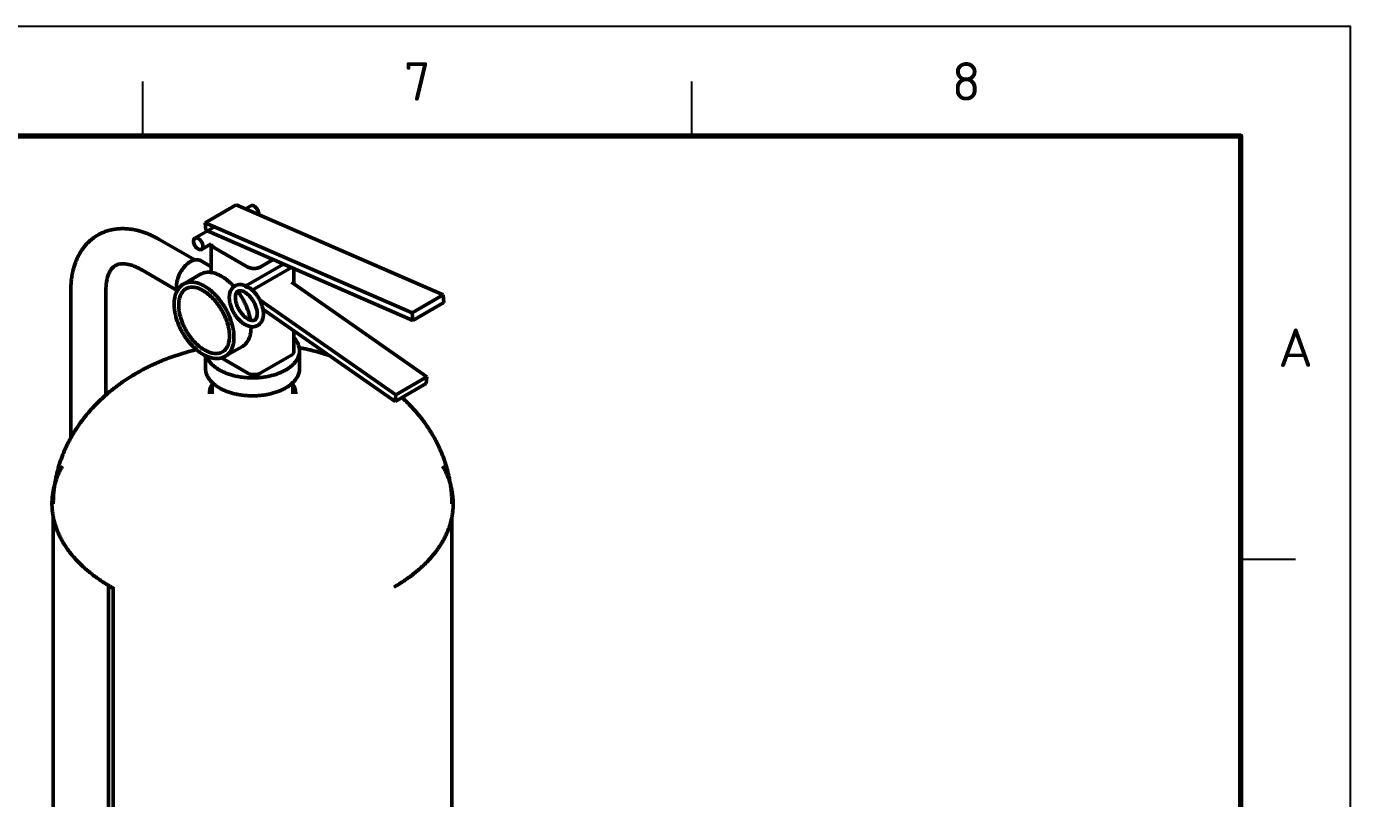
# Model space of a CAD drawing. Header units: millimetres. Extents: x 0 to 420, y 0 to 297.
# Drawn here: x 299.4 to 420, y 226.7 to 297 of the extents above; entities that cross this region are included whole.
import ezdxf
from ezdxf.enums import TextEntityAlignment as Align

# ---------------------------------------------------------------- set-up
doc = ezdxf.new("R2010")
doc.units = ezdxf.units.MM
for name, color, linetype, lineweight in [('01-VISIBLE', 7, 'CONTINUOUS', 50), ('06-TEXTO', 7, 'CONTINUOUS', 25), ('07-RECUADRO', 7, 'CONTINUOUS', 70), ('08-FINA', 5, 'CONTINUOUS', 25)]:
    doc.layers.add(name, color=color, linetype=linetype, lineweight=lineweight)
doc.styles.add('ISO3098', font='isocpeur.ttf')

msp = doc.modelspace()

# ---------------------------------------------------------------- linework, layer by layer
at = {"layer": '01-VISIBLE'}
for p, q in [((315.688, 279.124), (318.517, 280.757)), ((318.517, 280.757), (337.36, 272.55)), ((319.358, 280.391), (319.841, 280.671)), ((314.75, 277.731), (316.529, 278.758)), ((315.757, 278.436), (315.688, 279.124)), ((315.688, 279.124), (334.532, 270.917)), ((314.731, 275.739), (311.502, 277.604)), ((315.757, 278.436), (334.601, 270.229)), ((315.35, 276.692), (316.23, 277.2)), ((316.23, 274.599), (316.23, 277.212)), ((316.464, 276.885), (319.576, 275.089)), ((316.23, 275.105), (315.243, 275.674)), ((319.378, 273.384), (322.809, 275.365)), ((319.977, 272.992), (323.538, 275.047)), ((320.707, 275.089), (321.884, 275.768)), ((313.131, 272.968), (309.902, 274.832)), ((315.272, 274.44), (313.716, 273.542)), ((323.77, 273.543), (323.77, 274.946)), ((303.445, 272.952), (303.445, 259.53)), ((306.645, 272.952), (306.645, 263.439)), ((323.536, 273.707), (335.865, 265.092)), ((334.532, 270.917), (337.36, 272.55)), ((337.429, 271.862), (337.36, 272.55)), ((320.707, 272.074), (333.037, 263.459)), ((334.601, 270.229), (337.429, 271.862)), ((320.949, 271.248), (332.978, 262.844)), ((334.601, 270.229), (334.532, 270.917)), ((323.77, 267.386), (323.77, 269.277)), ((319.072, 267.858), (317.516, 266.96)), ((315.72, 265.835), (315.72, 267.018)), ((317.169, 266.816), (319.576, 265.427)), ((320.707, 265.427), (323.536, 267.06)), ((324.28, 265.835), (324.28, 267.468)), ((316.32, 263.549), (316.32, 264.573)), ((323.68, 263.549), (323.68, 264.573)), ((332.978, 262.844), (335.806, 264.477)), ((333.037, 263.459), (335.865, 265.092)), ((335.806, 264.477), (335.865, 265.092)), ((332.978, 262.844), (333.037, 263.459)), ((301.85, 197.932), (301.85, 252.306)), ((338.15, 197.932), (338.15, 252.306)), ((306.869, 246.034), (306.92, 246.064)), ((306.869, 246.034), (307.293, 245.789)), ((306.869, 192.363), (306.869, 246.034)), ((307.293, 245.789), (307.345, 245.819)), ((307.293, 192.122), (307.293, 245.789))]:
    msp.add_line(p, q, dxfattribs=at)
for points in [[(319.841, 280.671), (319.89, 280.691), (319.942, 280.699), (319.994, 280.695), (320.045, 280.684), (320.095, 280.665), (320.141, 280.641)], [(320.141, 280.641), (320.226, 280.583), (320.301, 280.513), (320.367, 280.435), (320.425, 280.351), (320.475, 280.261), (320.515, 280.167), (320.545, 280.069), (320.562, 279.968), (320.564, 279.866)], [(311.502, 277.604), (311.414, 277.653), (311.326, 277.702), (311.238, 277.75), (311.149, 277.797), (311.059, 277.843), (310.969, 277.887), (310.878, 277.931), (310.787, 277.973), (310.695, 278.015), (310.603, 278.055), (310.51, 278.094), (310.417, 278.132), (310.323, 278.168), (310.229, 278.203), (310.134, 278.237), (310.039, 278.27), (309.944, 278.301), (309.847, 278.33), (309.751, 278.359), (309.654, 278.386), (309.557, 278.411), (309.459, 278.435), (309.361, 278.457), (309.262, 278.477), (309.163, 278.496), (309.064, 278.514), (308.965, 278.529), (308.865, 278.543), (308.765, 278.555), (308.665, 278.566), (308.565, 278.574), (308.465, 278.581), (308.364, 278.585), (308.264, 278.588), (308.163, 278.589), (308.063, 278.588), (307.962, 278.585), (307.862, 278.579), (307.761, 278.572), (307.661, 278.563), (307.561, 278.551), (307.461, 278.538), (307.362, 278.522), (307.263, 278.504), (307.164, 278.484), (307.066, 278.462), (306.969, 278.437), (306.872, 278.411), (306.775, 278.382), (306.68, 278.351), (306.585, 278.318), (306.491, 278.282), (306.397, 278.245), (306.305, 278.205), (306.213, 278.163), (306.123, 278.119), (306.034, 278.073), (305.945, 278.025), (305.858, 277.974), (305.772, 277.922), (305.688, 277.868), (305.604, 277.811), (305.522, 277.753), (305.442, 277.693), (305.362, 277.631), (305.285, 277.567), (305.208, 277.501), (305.134, 277.434), (305.061, 277.365), (304.989, 277.294), (304.919, 277.222), (304.851, 277.148), (304.784, 277.073), (304.719, 276.996), (304.656, 276.918), (304.594, 276.838), (304.534, 276.758), (304.476, 276.676), (304.42, 276.592), (304.365, 276.508), (304.312, 276.422), (304.261, 276.336), (304.211, 276.248), (304.163, 276.16), (304.117, 276.07), (304.072, 275.98), (304.03, 275.889), (303.989, 275.797), (303.949, 275.705), (303.911, 275.612), (303.875, 275.518), (303.841, 275.423), (303.808, 275.328), (303.776, 275.233), (303.746, 275.137), (303.718, 275.04), (303.691, 274.943), (303.666, 274.846), (303.642, 274.748), (303.62, 274.65), (303.599, 274.551), (303.58, 274.453), (303.562, 274.354), (303.545, 274.255), (303.53, 274.155), (303.516, 274.056), (303.503, 273.956), (303.492, 273.856), (303.482, 273.756), (303.473, 273.655), (303.465, 273.555), (303.459, 273.455), (303.454, 273.354), (303.45, 273.254), (303.447, 273.153), (303.445, 273.053), (303.445, 272.952)], [(315.35, 276.692), (315.254, 276.664), (315.155, 276.677), (315.062, 276.715), (314.978, 276.771), (314.902, 276.838), (314.835, 276.913), (314.777, 276.995), (314.726, 277.083), (314.684, 277.175), (314.653, 277.27), (314.632, 277.369), (314.626, 277.47), (314.639, 277.569), (314.678, 277.662), (314.75, 277.731)], [(314.75, 277.731), (314.799, 277.751), (314.851, 277.759), (314.903, 277.756), (314.954, 277.744), (315.003, 277.726), (315.05, 277.702)], [(315.05, 277.702), (315.139, 277.639), (315.218, 277.564), (315.288, 277.48), (315.348, 277.39), (315.397, 277.293), (315.437, 277.191), (315.463, 277.086), (315.474, 276.978), (315.465, 276.869), (315.427, 276.768), (315.35, 276.692)], [(316.23, 277.212), (316.239, 277.142), (316.265, 277.077), (316.303, 277.019), (316.351, 276.967), (316.406, 276.923), (316.464, 276.885)], [(307.502, 275.229), (307.416, 275.174), (307.336, 275.111), (307.262, 275.042), (307.194, 274.967), (307.131, 274.888), (307.074, 274.804), (307.021, 274.718), (306.974, 274.628), (306.93, 274.537), (306.89, 274.443), (306.855, 274.349), (306.822, 274.253), (306.793, 274.155), (306.768, 274.057), (306.744, 273.959), (306.724, 273.859), (306.707, 273.76), (306.691, 273.659), (306.678, 273.559), (306.668, 273.458), (306.659, 273.357), (306.653, 273.256), (306.648, 273.155), (306.646, 273.053), (306.645, 272.952)], [(309.902, 274.832), (309.813, 274.882), (309.724, 274.931), (309.634, 274.977), (309.543, 275.022), (309.452, 275.065), (309.359, 275.107), (309.266, 275.146), (309.171, 275.183), (309.076, 275.217), (308.98, 275.249), (308.883, 275.279), (308.785, 275.305), (308.686, 275.329), (308.587, 275.349), (308.487, 275.365), (308.386, 275.378), (308.285, 275.386), (308.184, 275.389), (308.083, 275.387), (307.982, 275.379), (307.881, 275.364), (307.782, 275.343), (307.686, 275.313), (307.592, 275.275), (307.502, 275.229)], [(313.14, 272.941), (313.11, 273.038), (313.09, 273.137), (313.077, 273.237), (313.071, 273.338), (313.071, 273.439), (313.077, 273.54), (313.089, 273.64), (313.105, 273.74), (313.125, 273.839), (313.149, 273.937), (313.178, 274.033), (313.21, 274.129), (313.245, 274.224), (313.283, 274.317), (313.325, 274.409), (313.37, 274.5), (313.417, 274.589), (313.468, 274.677), (313.521, 274.762), (313.577, 274.846), (313.636, 274.929), (313.697, 275.009), (313.761, 275.087), (313.828, 275.162), (313.898, 275.235), (313.97, 275.306), (314.046, 275.373), (314.124, 275.437), (314.205, 275.497), (314.289, 275.553), (314.376, 275.604), (314.466, 275.649), (314.56, 275.689), (314.655, 275.721), (314.754, 275.744), (314.854, 275.757), (314.955, 275.758), (315.055, 275.745), (315.152, 275.717), (315.243, 275.674)], [(320.707, 275.089), (320.611, 275.042), (320.511, 275.006), (320.407, 274.98), (320.301, 274.963), (320.195, 274.954), (320.088, 274.954), (319.981, 274.963), (319.876, 274.98), (319.772, 275.006), (319.672, 275.042), (319.576, 275.089)], [(318.298, 273.315), (318.229, 273.39), (318.159, 273.464), (318.088, 273.537), (318.014, 273.608), (317.94, 273.678), (317.864, 273.747), (317.787, 273.814), (317.709, 273.879), (317.629, 273.942), (317.548, 274.004), (317.465, 274.064), (317.381, 274.122), (317.295, 274.177), (317.208, 274.23), (317.119, 274.281), (317.029, 274.329), (316.938, 274.375), (316.845, 274.417), (316.751, 274.456), (316.655, 274.492), (316.558, 274.524), (316.46, 274.552), (316.361, 274.575), (316.26, 274.594), (316.159, 274.608), (316.057, 274.616), (315.955, 274.618), (315.853, 274.614), (315.752, 274.603), (315.651, 274.585), (315.553, 274.56), (315.456, 274.527), (315.362, 274.487), (315.272, 274.44)], [(316.058, 274.616), (316.086, 274.631), (316.114, 274.646), (316.143, 274.66), (316.172, 274.673), (316.201, 274.686), (316.23, 274.699)], [(317.516, 266.96), (317.427, 266.913), (317.336, 266.872), (317.241, 266.838), (317.145, 266.81), (317.047, 266.788), (316.948, 266.773), (316.848, 266.764), (316.748, 266.761), (316.647, 266.763), (316.547, 266.771), (316.448, 266.784), (316.349, 266.801), (316.251, 266.823), (316.154, 266.849), (316.058, 266.879), (315.964, 266.913), (315.871, 266.95), (315.779, 266.99), (315.688, 267.033), (315.599, 267.079), (315.511, 267.128), (315.424, 267.179), (315.339, 267.232), (315.256, 267.287), (315.174, 267.345), (315.093, 267.404), (315.013, 267.465), (314.935, 267.529), (314.858, 267.593), (314.783, 267.659), (314.709, 267.727), (314.636, 267.796), (314.565, 267.867), (314.495, 267.939), (314.426, 268.012), (314.359, 268.086), (314.293, 268.162), (314.228, 268.239), (314.165, 268.316), (314.103, 268.395), (314.042, 268.475), (313.983, 268.556), (313.924, 268.638), (313.867, 268.72), (313.812, 268.804), (313.758, 268.888), (313.705, 268.974), (313.653, 269.06), (313.603, 269.147), (313.554, 269.234), (313.507, 269.323), (313.461, 269.412), (313.416, 269.502), (313.373, 269.592), (313.331, 269.684), (313.291, 269.776), (313.252, 269.868), (313.215, 269.961), (313.18, 270.055), (313.146, 270.15), (313.113, 270.245), (313.082, 270.34), (313.053, 270.436), (313.026, 270.533), (313.001, 270.63), (312.977, 270.727), (312.955, 270.825), (312.936, 270.924), (312.918, 271.022), (312.902, 271.122), (312.889, 271.221), (312.878, 271.321), (312.869, 271.421), (312.863, 271.521), (312.86, 271.621), (312.859, 271.721), (312.861, 271.822), (312.865, 271.922), (312.873, 272.022), (312.885, 272.122), (312.899, 272.221), (312.917, 272.32), (312.939, 272.418), (312.965, 272.515), (312.995, 272.61), (313.029, 272.705), (313.068, 272.797), (313.111, 272.888), (313.16, 272.976), (313.212, 273.061), (313.27, 273.143), (313.333, 273.221), (313.401, 273.296), (313.473, 273.365), (313.55, 273.43), (313.631, 273.489), (313.716, 273.542)], [(317.276, 267.376), (317.186, 267.329), (317.093, 267.291), (316.997, 267.261), (316.898, 267.24), (316.798, 267.226), (316.697, 267.22), (316.597, 267.222), (316.496, 267.23), (316.396, 267.244), (316.297, 267.263), (316.199, 267.288), (316.103, 267.318), (316.008, 267.352), (315.914, 267.39), (315.823, 267.431), (315.732, 267.476), (315.644, 267.524), (315.556, 267.575), (315.471, 267.629), (315.387, 267.685), (315.305, 267.744), (315.224, 267.804), (315.145, 267.867), (315.068, 267.931), (314.992, 267.998), (314.917, 268.066), (314.845, 268.136), (314.773, 268.207), (314.703, 268.28), (314.635, 268.354), (314.568, 268.43), (314.503, 268.507), (314.439, 268.585), (314.377, 268.664), (314.316, 268.745), (314.256, 268.826), (314.198, 268.909), (314.142, 268.992), (314.087, 269.077), (314.033, 269.162), (313.981, 269.249), (313.931, 269.336), (313.882, 269.424), (313.835, 269.514), (313.789, 269.603), (313.745, 269.694), (313.702, 269.786), (313.661, 269.878), (313.622, 269.971), (313.585, 270.065), (313.549, 270.159), (313.515, 270.254), (313.483, 270.35), (313.453, 270.446), (313.425, 270.543), (313.399, 270.64), (313.375, 270.738), (313.353, 270.837), (313.333, 270.936), (313.316, 271.035), (313.301, 271.135), (313.289, 271.235), (313.28, 271.336), (313.273, 271.436), (313.269, 271.537), (313.269, 271.638), (313.271, 271.739), (313.277, 271.84), (313.287, 271.94), (313.301, 272.04), (313.319, 272.139), (313.342, 272.237), (313.369, 272.335), (313.402, 272.43), (313.44, 272.524), (313.483, 272.615), (313.532, 272.703), (313.588, 272.787), (313.649, 272.867), (313.717, 272.941), (313.791, 273.01), (313.871, 273.072), (313.956, 273.126)], [(315.616, 273.354), (315.524, 273.405), (315.431, 273.453), (315.336, 273.498), (315.239, 273.54), (315.141, 273.579), (315.042, 273.613), (314.941, 273.644), (314.839, 273.67), (314.736, 273.69), (314.632, 273.706), (314.527, 273.716), (314.422, 273.72), (314.317, 273.717), (314.212, 273.707), (314.108, 273.69), (314.006, 273.664), (313.906, 273.631), (313.809, 273.591), (313.716, 273.542)], [(315.496, 272.95), (315.407, 272.999), (315.317, 273.045), (315.225, 273.088), (315.132, 273.127), (315.036, 273.162), (314.94, 273.192), (314.842, 273.218), (314.742, 273.238), (314.642, 273.252), (314.541, 273.26), (314.44, 273.26), (314.339, 273.252), (314.239, 273.235), (314.141, 273.208), (314.046, 273.172), (313.956, 273.126)], [(317.276, 267.376), (317.36, 267.43), (317.438, 267.493), (317.509, 267.563), (317.573, 267.64), (317.63, 267.722), (317.681, 267.809), (317.725, 267.898), (317.763, 267.991), (317.795, 268.086), (317.822, 268.182), (317.844, 268.279), (317.862, 268.378), (317.876, 268.477), (317.885, 268.577), (317.891, 268.676), (317.893, 268.776), (317.892, 268.877), (317.888, 268.976), (317.881, 269.076), (317.872, 269.176), (317.859, 269.275), (317.845, 269.374), (317.828, 269.473), (317.808, 269.571), (317.787, 269.669), (317.763, 269.766), (317.737, 269.863), (317.71, 269.959), (317.68, 270.054), (317.649, 270.149), (317.615, 270.244), (317.58, 270.337), (317.544, 270.43), (317.506, 270.523), (317.466, 270.615), (317.424, 270.706), (317.381, 270.796), (317.336, 270.886), (317.29, 270.974), (317.242, 271.062), (317.193, 271.149), (317.143, 271.236), (317.091, 271.321), (317.037, 271.406), (316.982, 271.489), (316.926, 271.572), (316.868, 271.654), (316.809, 271.734), (316.748, 271.814), (316.686, 271.893), (316.623, 271.97), (316.558, 272.046), (316.492, 272.121), (316.424, 272.195), (316.355, 272.267), (316.284, 272.338), (316.212, 272.407), (316.139, 272.475), (316.064, 272.542), (315.987, 272.606), (315.909, 272.669), (315.83, 272.729), (315.749, 272.788), (315.666, 272.844), (315.582, 272.898), (315.496, 272.95)], [(317.516, 266.96), (317.601, 267.014), (317.682, 267.075), (317.758, 267.141), (317.829, 267.214), (317.894, 267.291), (317.954, 267.372), (318.009, 267.457), (318.058, 267.546), (318.101, 267.637), (318.14, 267.73), (318.174, 267.826), (318.204, 267.922), (318.229, 268.02), (318.25, 268.119), (318.268, 268.219), (318.281, 268.319), (318.291, 268.42), (318.298, 268.521), (318.302, 268.622), (318.303, 268.723), (318.301, 268.824), (318.296, 268.925), (318.289, 269.026), (318.279, 269.126), (318.267, 269.227), (318.253, 269.327), (318.236, 269.427), (318.217, 269.526), (318.197, 269.625), (318.174, 269.724), (318.149, 269.822), (318.123, 269.919), (318.095, 270.017), (318.065, 270.113), (318.033, 270.209), (318, 270.305), (317.965, 270.4), (317.929, 270.494), (317.891, 270.588), (317.852, 270.681), (317.811, 270.774), (317.768, 270.865), (317.725, 270.957), (317.679, 271.047), (317.633, 271.137), (317.585, 271.226), (317.535, 271.314), (317.485, 271.402), (317.433, 271.488), (317.379, 271.574), (317.324, 271.659), (317.268, 271.743), (317.211, 271.827), (317.152, 271.909), (317.092, 271.991), (317.031, 272.071), (316.969, 272.151), (316.905, 272.229), (316.84, 272.306), (316.773, 272.383), (316.706, 272.458), (316.637, 272.532), (316.566, 272.604), (316.495, 272.676), (316.422, 272.746), (316.347, 272.814), (316.271, 272.881), (316.194, 272.947), (316.116, 273.011), (316.036, 273.073), (315.955, 273.133), (315.872, 273.191), (315.788, 273.248), (315.703, 273.302), (315.616, 273.354)], [(318.394, 273.379), (318.31, 273.324), (318.233, 273.26), (318.164, 273.188), (318.102, 273.109), (318.049, 273.024), (318.003, 272.934), (317.966, 272.841), (317.936, 272.745), (317.913, 272.648), (317.897, 272.549), (317.886, 272.449), (317.882, 272.349), (317.883, 272.248), (317.888, 272.148), (317.898, 272.048), (317.913, 271.949), (317.931, 271.85), (317.953, 271.752), (317.978, 271.655), (318.007, 271.559), (318.039, 271.464), (318.074, 271.37), (318.112, 271.277), (318.153, 271.185), (318.197, 271.095), (318.243, 271.006), (318.292, 270.918), (318.343, 270.832), (318.397, 270.747), (318.454, 270.664), (318.513, 270.583), (318.574, 270.504), (318.638, 270.426), (318.704, 270.351), (318.773, 270.278), (318.845, 270.208), (318.918, 270.14), (318.995, 270.074), (319.074, 270.012), (319.155, 269.954), (319.239, 269.899), (319.326, 269.848), (319.415, 269.802), (319.506, 269.761), (319.6, 269.725), (319.696, 269.696), (319.794, 269.674), (319.893, 269.66), (319.994, 269.655), (320.094, 269.659), (320.193, 269.672), (320.291, 269.697), (320.385, 269.731), (320.474, 269.776)], [(319.382, 273.387), (319.286, 273.424), (319.189, 273.455), (319.089, 273.479), (318.988, 273.494), (318.886, 273.501), (318.783, 273.498), (318.682, 273.484), (318.582, 273.46), (318.486, 273.425), (318.394, 273.379)], [(319.294, 272.805), (319.206, 272.852), (319.113, 272.891), (319.018, 272.921), (318.919, 272.938), (318.819, 272.939), (318.721, 272.916), (318.635, 272.867), (318.566, 272.795), (318.515, 272.708), (318.481, 272.614), (318.458, 272.516), (318.446, 272.417), (318.442, 272.317), (318.445, 272.216), (318.454, 272.117), (318.469, 272.017), (318.489, 271.919), (318.513, 271.822), (318.542, 271.726), (318.574, 271.631), (318.61, 271.537), (318.65, 271.445), (318.693, 271.355), (318.739, 271.266), (318.788, 271.178), (318.841, 271.093), (318.896, 271.009), (318.955, 270.928), (319.016, 270.848), (319.08, 270.771), (319.147, 270.697), (319.218, 270.626), (319.291, 270.557), (319.368, 270.493), (319.448, 270.432), (319.531, 270.376), (319.618, 270.326), (319.709, 270.283), (319.803, 270.248), (319.9, 270.224), (320, 270.215), (320.099, 270.225), (320.193, 270.26), (320.271, 270.322), (320.33, 270.403), (320.372, 270.494), (320.401, 270.59), (320.418, 270.689), (320.426, 270.789), (320.426, 270.889), (320.42, 270.989), (320.408, 271.089), (320.39, 271.187), (320.368, 271.285), (320.342, 271.382), (320.311, 271.477), (320.277, 271.572), (320.239, 271.664), (320.198, 271.756), (320.153, 271.846), (320.105, 271.934), (320.054, 272.02), (320.001, 272.105), (319.944, 272.188), (319.884, 272.268), (319.821, 272.346), (319.755, 272.422), (319.686, 272.495), (319.614, 272.565), (319.539, 272.631), (319.461, 272.694), (319.379, 272.752), (319.294, 272.805)], [(319.805, 270.248), (319.788, 270.346), (319.769, 270.444), (319.748, 270.542), (319.725, 270.64), (319.701, 270.737), (319.674, 270.833), (319.646, 270.929), (319.616, 271.025), (319.585, 271.12), (319.552, 271.214), (319.517, 271.308), (319.481, 271.401), (319.444, 271.494), (319.404, 271.586), (319.364, 271.677), (319.322, 271.768), (319.278, 271.858), (319.234, 271.948), (319.188, 272.036), (319.14, 272.124), (319.091, 272.212), (319.041, 272.298), (318.99, 272.384), (318.937, 272.469), (318.883, 272.553), (318.827, 272.637), (318.771, 272.719), (318.713, 272.801), (318.654, 272.881)], [(319.317, 273.339), (319.328, 273.345), (319.338, 273.352), (319.348, 273.36), (319.358, 273.368), (319.368, 273.376), (319.378, 273.384)], [(319.317, 273.339), (319.337, 273.34), (319.358, 273.338), (319.378, 273.333), (319.397, 273.327), (319.416, 273.318), (319.434, 273.309)], [(319.317, 273.339), (319.337, 273.329), (319.356, 273.319), (319.376, 273.308), (319.396, 273.298), (319.415, 273.287), (319.434, 273.276)], [(319.378, 273.384), (319.379, 273.385), (319.38, 273.385), (319.381, 273.386), (319.382, 273.386), (319.384, 273.386), (319.385, 273.385)], [(319.434, 273.309), (319.457, 273.295), (319.478, 273.279), (319.498, 273.261), (319.517, 273.243), (319.535, 273.223), (319.552, 273.203)], [(319.434, 273.276), (319.454, 273.264), (319.474, 273.253), (319.494, 273.24), (319.513, 273.228), (319.533, 273.215), (319.552, 273.203)], [(319.552, 273.203), (319.59, 273.215), (319.629, 273.216), (319.668, 273.209), (319.706, 273.196), (319.742, 273.179), (319.776, 273.158)], [(320.474, 269.776), (320.559, 269.832), (320.636, 269.896), (320.706, 269.969), (320.768, 270.049), (320.822, 270.135), (320.867, 270.225), (320.904, 270.319), (320.934, 270.415), (320.957, 270.513), (320.973, 270.613), (320.983, 270.714), (320.987, 270.814), (320.986, 270.915), (320.98, 271.016), (320.969, 271.117), (320.954, 271.217), (320.936, 271.316), (320.913, 271.414), (320.887, 271.512), (320.858, 271.608), (320.825, 271.704), (320.789, 271.798), (320.751, 271.892), (320.709, 271.984), (320.665, 272.075), (320.618, 272.164), (320.568, 272.252), (320.516, 272.338), (320.461, 272.423), (320.404, 272.506), (320.344, 272.588), (320.282, 272.667), (320.217, 272.745), (320.15, 272.82), (320.08, 272.893), (320.008, 272.964), (319.933, 273.031), (319.856, 273.096), (319.776, 273.158)], [(319.072, 267.858), (319.159, 267.913), (319.241, 267.975), (319.319, 268.044), (319.391, 268.118), (319.457, 268.197), (319.517, 268.281), (319.572, 268.369), (319.621, 268.46), (319.665, 268.553), (319.704, 268.649), (319.737, 268.746), (319.767, 268.846), (319.791, 268.946), (319.812, 269.047), (319.828, 269.149), (319.841, 269.252), (319.85, 269.355), (319.856, 269.458), (319.858, 269.561), (319.858, 269.664)], [(324.28, 267.468), (324.276, 267.568), (324.266, 267.668), (324.248, 267.767), (324.224, 267.865), (324.194, 267.961), (324.158, 268.054), (324.116, 268.146), (324.069, 268.235), (324.017, 268.321), (323.961, 268.404), (323.901, 268.485), (323.837, 268.563), (323.77, 268.638)], [(326.973, 267.039), (326.877, 267.071), (326.782, 267.102), (326.686, 267.133), (326.59, 267.164), (326.494, 267.193), (326.398, 267.223), (326.301, 267.252), (326.205, 267.28), (326.108, 267.308), (326.012, 267.336), (325.915, 267.363), (325.818, 267.39), (325.721, 267.416), (325.624, 267.442), (325.526, 267.467), (325.429, 267.492), (325.331, 267.516), (325.234, 267.54), (325.136, 267.564), (325.038, 267.587), (324.94, 267.61), (324.842, 267.632), (324.744, 267.653), (324.645, 267.675), (324.547, 267.695), (324.448, 267.716), (324.35, 267.735), (324.251, 267.755)], [(314.886, 267.569), (314.789, 267.546), (314.691, 267.522), (314.594, 267.498), (314.497, 267.473), (314.4, 267.448), (314.303, 267.422), (314.206, 267.396), (314.109, 267.37), (314.013, 267.343), (313.916, 267.316), (313.82, 267.288), (313.724, 267.259), (313.628, 267.231), (313.532, 267.201), (313.436, 267.172), (313.34, 267.141), (313.245, 267.111), (313.149, 267.08), (313.054, 267.048), (312.959, 267.016), (312.864, 266.984), (312.77, 266.951), (312.675, 266.918), (312.581, 266.884), (312.486, 266.849), (312.392, 266.815), (312.298, 266.78), (312.205, 266.744), (312.111, 266.708), (312.018, 266.671), (311.925, 266.634), (311.832, 266.597), (311.739, 266.559), (311.646, 266.52), (311.554, 266.481), (311.461, 266.442), (311.369, 266.402), (311.278, 266.362), (311.186, 266.321), (311.094, 266.28), (311.003, 266.238), (310.912, 266.196), (310.821, 266.154), (310.731, 266.11), (310.641, 266.067), (310.55, 266.023), (310.461, 265.978), (310.371, 265.934), (310.281, 265.888), (310.192, 265.842), (310.103, 265.796), (310.015, 265.749), (309.926, 265.702), (309.838, 265.654), (309.75, 265.606), (309.662, 265.557), (309.575, 265.508), (309.488, 265.459), (309.401, 265.408), (309.314, 265.358), (309.228, 265.307), (309.142, 265.255), (309.056, 265.204), (308.971, 265.151), (308.885, 265.098), (308.8, 265.045), (308.716, 264.991), (308.632, 264.937), (308.548, 264.882), (308.464, 264.827), (308.38, 264.771), (308.297, 264.715), (308.215, 264.658), (308.132, 264.601), (308.05, 264.544), (307.968, 264.486), (307.887, 264.427), (307.806, 264.368), (307.725, 264.309), (307.644, 264.249), (307.564, 264.189), (307.484, 264.128), (307.405, 264.067), (307.326, 264.005), (307.247, 263.943), (307.169, 263.88), (307.091, 263.817), (307.014, 263.753), (306.937, 263.689), (306.86, 263.625), (306.783, 263.56), (306.707, 263.494), (306.632, 263.428), (306.557, 263.362), (306.482, 263.295), (306.408, 263.228), (306.334, 263.16), (306.26, 263.092), (306.187, 263.023), (306.114, 262.954), (306.042, 262.884), (305.97, 262.814), (305.899, 262.744), (305.828, 262.673), (305.758, 262.601), (305.688, 262.53), (305.618, 262.457), (305.549, 262.385), (305.481, 262.311), (305.413, 262.238), (305.345, 262.164), (305.278, 262.089), (305.211, 262.014), (305.145, 261.939), (305.08, 261.863), (305.014, 261.787), (304.95, 261.71), (304.886, 261.633), (304.822, 261.555), (304.759, 261.477), (304.697, 261.399), (304.635, 261.32), (304.573, 261.241), (304.512, 261.161), (304.452, 261.081), (304.392, 261), (304.333, 260.919), (304.275, 260.838), (304.217, 260.756), (304.159, 260.674), (304.102, 260.591), (304.046, 260.508), (303.99, 260.425), (303.935, 260.341), (303.881, 260.257), (303.827, 260.172), (303.773, 260.087), (303.721, 260.002), (303.669, 259.916), (303.617, 259.83), (303.567, 259.744), (303.517, 259.657), (303.467, 259.57), (303.418, 259.482), (303.37, 259.394), (303.323, 259.306), (303.276, 259.217), (303.23, 259.128), (303.184, 259.039), (303.139, 258.949), (303.095, 258.859), (303.052, 258.768), (303.009, 258.678), (302.967, 258.587), (302.926, 258.495), (302.885, 258.404), (302.845, 258.312), (302.806, 258.219), (302.768, 258.127), (302.73, 258.034), (302.693, 257.941), (302.657, 257.847), (302.621, 257.753), (302.587, 257.659), (302.553, 257.565), (302.519, 257.47), (302.487, 257.375), (302.455, 257.28), (302.424, 257.185), (302.394, 257.089), (302.365, 256.993), (302.336, 256.897), (302.308, 256.801), (302.281, 256.704), (302.255, 256.607), (302.23, 256.51), (302.205, 256.413), (302.181, 256.316), (302.158, 256.218), (302.136, 256.12), (302.115, 256.022), (302.094, 255.924), (302.074, 255.826), (302.055, 255.727), (302.037, 255.629), (302.02, 255.53), (302.003, 255.431), (301.988, 255.332), (301.973, 255.233), (301.959, 255.134), (301.946, 255.034), (301.933, 254.935), (301.922, 254.835), (301.911, 254.735), (301.901, 254.635), (301.893, 254.536), (301.884, 254.436), (301.877, 254.336), (301.871, 254.236), (301.865, 254.135), (301.861, 254.035), (301.857, 253.935), (301.854, 253.835), (301.852, 253.734), (301.85, 253.634), (301.85, 253.534)], [(315.805, 266.978), (315.841, 266.885), (315.883, 266.793), (315.93, 266.704), (315.981, 266.618), (316.037, 266.534), (316.097, 266.454), (316.161, 266.376), (316.228, 266.301), (316.297, 266.228), (316.37, 266.159), (316.445, 266.092), (316.522, 266.027), (316.602, 265.966), (316.683, 265.906), (316.766, 265.849), (316.85, 265.795), (316.936, 265.742), (317.023, 265.692), (317.111, 265.644), (317.201, 265.598), (317.291, 265.554), (317.383, 265.513), (317.475, 265.473), (317.568, 265.434), (317.662, 265.398), (317.756, 265.363), (317.851, 265.331), (317.947, 265.3), (318.043, 265.27), (318.14, 265.242), (318.237, 265.216), (318.334, 265.192), (318.432, 265.168), (318.53, 265.147), (318.629, 265.127), (318.728, 265.108), (318.827, 265.091), (318.926, 265.076), (319.026, 265.062), (319.126, 265.049), (319.225, 265.037), (319.326, 265.028), (319.426, 265.019), (319.526, 265.012), (319.626, 265.006), (319.727, 265.002), (319.827, 264.999), (319.928, 264.997), (320.028, 264.997), (320.129, 264.998), (320.23, 265), (320.33, 265.004), (320.43, 265.009), (320.531, 265.016), (320.631, 265.024), (320.731, 265.033), (320.831, 265.044), (320.931, 265.056), (321.031, 265.069), (321.13, 265.084), (321.229, 265.101), (321.328, 265.119), (321.427, 265.138), (321.525, 265.159), (321.623, 265.181), (321.721, 265.205), (321.818, 265.231), (321.915, 265.258), (322.011, 265.287), (322.107, 265.317), (322.203, 265.349), (322.297, 265.383), (322.391, 265.418), (322.485, 265.456), (322.577, 265.495), (322.669, 265.536), (322.76, 265.579), (322.85, 265.624), (322.939, 265.671), (323.026, 265.72)], [(323.026, 265.72), (323.114, 265.773), (323.201, 265.827), (323.286, 265.884), (323.369, 265.944), (323.451, 266.006), (323.53, 266.071), (323.607, 266.138), (323.682, 266.208), (323.754, 266.281), (323.823, 266.356), (323.888, 266.435), (323.95, 266.517), (324.008, 266.601), (324.061, 266.688), (324.11, 266.778), (324.153, 266.871), (324.191, 266.966), (324.222, 267.064), (324.247, 267.163), (324.265, 267.264), (324.276, 267.365), (324.28, 267.468)], [(323.536, 267.06), (323.594, 267.098), (323.649, 267.142), (323.697, 267.193), (323.735, 267.252), (323.761, 267.317), (323.77, 267.386)], [(315.72, 265.835), (315.724, 265.734), (315.734, 265.634), (315.752, 265.535), (315.776, 265.438), (315.806, 265.342), (315.842, 265.248), (315.884, 265.157), (315.931, 265.068), (315.983, 264.982), (316.039, 264.899), (316.099, 264.818), (316.163, 264.74), (316.23, 264.665), (316.3, 264.593), (316.372, 264.524), (316.447, 264.457), (316.525, 264.393), (316.604, 264.331), (316.685, 264.272), (316.768, 264.215), (316.852, 264.16), (316.938, 264.108), (317.026, 264.058), (317.114, 264.01), (317.203, 263.964), (317.294, 263.92), (317.385, 263.878), (317.477, 263.839), (317.57, 263.8), (317.664, 263.764), (317.759, 263.73), (317.854, 263.697), (317.949, 263.666), (318.045, 263.636), (318.142, 263.609), (318.239, 263.583), (318.336, 263.558), (318.434, 263.535), (318.532, 263.514), (318.631, 263.494), (318.73, 263.475), (318.829, 263.458), (318.928, 263.442), (319.028, 263.428), (319.127, 263.416), (319.227, 263.404), (319.327, 263.394), (319.427, 263.386), (319.528, 263.379), (319.628, 263.373), (319.728, 263.369), (319.829, 263.366), (319.929, 263.364), (320.03, 263.364), (320.13, 263.365), (320.231, 263.367), (320.331, 263.371), (320.432, 263.376), (320.532, 263.383), (320.632, 263.391), (320.732, 263.4), (320.832, 263.411), (320.932, 263.423), (321.032, 263.437), (321.131, 263.452), (321.23, 263.468), (321.329, 263.486), (321.428, 263.505), (321.526, 263.526), (321.624, 263.548), (321.722, 263.572), (321.819, 263.598), (321.916, 263.625), (322.012, 263.654), (322.108, 263.684), (322.203, 263.716), (322.298, 263.75), (322.392, 263.786), (322.485, 263.823), (322.578, 263.862), (322.669, 263.903), (322.76, 263.946), (322.85, 263.991), (322.939, 264.038), (323.026, 264.087)], [(320.707, 265.427), (320.611, 265.379), (320.511, 265.343), (320.407, 265.317), (320.301, 265.301), (320.195, 265.292), (320.088, 265.292), (319.981, 265.301), (319.876, 265.317), (319.772, 265.343), (319.672, 265.379), (319.576, 265.427)], [(323.026, 264.087), (323.114, 264.14), (323.201, 264.194), (323.286, 264.251), (323.369, 264.311), (323.451, 264.373), (323.53, 264.438), (323.607, 264.505), (323.682, 264.575), (323.754, 264.648), (323.823, 264.723), (323.888, 264.802), (323.95, 264.884), (324.008, 264.968), (324.061, 265.055), (324.11, 265.145), (324.153, 265.238), (324.191, 265.333), (324.222, 265.431), (324.247, 265.53), (324.265, 265.631), (324.276, 265.732), (324.28, 265.835)], [(316.32, 264.403), (316.269, 264.317), (316.223, 264.227), (316.182, 264.136), (316.147, 264.042), (316.118, 263.946), (316.094, 263.848), (316.077, 263.749), (316.067, 263.649), (316.064, 263.549)], [(323.936, 263.549), (323.933, 263.649), (323.922, 263.749), (323.906, 263.848), (323.882, 263.946), (323.853, 264.042), (323.818, 264.136), (323.777, 264.227), (323.731, 264.317), (323.68, 264.403)], [(338.15, 253.534), (338.15, 253.634), (338.148, 253.734), (338.146, 253.834), (338.143, 253.934), (338.139, 254.034), (338.135, 254.134), (338.129, 254.234), (338.123, 254.334), (338.116, 254.433), (338.108, 254.533), (338.099, 254.633), (338.089, 254.732), (338.078, 254.832), (338.067, 254.931), (338.055, 255.031), (338.042, 255.13), (338.028, 255.229), (338.013, 255.328), (337.997, 255.427), (337.981, 255.525), (337.964, 255.624), (337.946, 255.722), (337.927, 255.82), (337.907, 255.919), (337.887, 256.016), (337.865, 256.114), (337.843, 256.212), (337.82, 256.309), (337.797, 256.406), (337.772, 256.503), (337.747, 256.6), (337.721, 256.697), (337.694, 256.793), (337.666, 256.889), (337.638, 256.985), (337.608, 257.081), (337.578, 257.176), (337.548, 257.271), (337.516, 257.366), (337.484, 257.461), (337.451, 257.555), (337.417, 257.65), (337.382, 257.744), (337.347, 257.837), (337.311, 257.93), (337.274, 258.023), (337.237, 258.116), (337.198, 258.209), (337.159, 258.301), (337.12, 258.393), (337.079, 258.484), (337.038, 258.575), (336.996, 258.666), (336.954, 258.757), (336.91, 258.847), (336.867, 258.937), (336.822, 259.026), (336.777, 259.116), (336.731, 259.205), (336.684, 259.293), (336.637, 259.381), (336.589, 259.469), (336.54, 259.556), (336.491, 259.644), (336.441, 259.73), (336.391, 259.817), (336.339, 259.903), (336.288, 259.988), (336.235, 260.073), (336.182, 260.158), (336.129, 260.243), (336.074, 260.327), (336.019, 260.41), (335.964, 260.494), (335.908, 260.577), (335.851, 260.659), (335.794, 260.741), (335.736, 260.823), (335.678, 260.904), (335.619, 260.985), (335.56, 261.065), (335.499, 261.145), (335.439, 261.225), (335.378, 261.304), (335.316, 261.383), (335.254, 261.461), (335.191, 261.539), (335.128, 261.616), (335.064, 261.694), (335, 261.77), (334.935, 261.846), (334.869, 261.922), (334.804, 261.997), (334.737, 262.072), (334.67, 262.147), (334.603, 262.221), (334.535, 262.294), (334.467, 262.367), (334.398, 262.44), (334.329, 262.512), (334.259, 262.584), (334.189, 262.655), (334.118, 262.726), (334.047, 262.797), (333.976, 262.867), (333.904, 262.936), (333.832, 263.005), (333.759, 263.074), (333.686, 263.142), (333.612, 263.21)], [(302.69, 256.964), (302.64, 256.876), (302.592, 256.789), (302.545, 256.701), (302.499, 256.612), (302.454, 256.522), (302.41, 256.432), (302.367, 256.342), (302.326, 256.251), (302.286, 256.159), (302.247, 256.067), (302.209, 255.974), (302.173, 255.881), (302.138, 255.787), (302.104, 255.693), (302.072, 255.598), (302.04, 255.503), (302.011, 255.408), (301.983, 255.312), (301.956, 255.215), (301.93, 255.118), (301.906, 255.021), (301.884, 254.924), (301.863, 254.826), (301.843, 254.728), (301.825, 254.629), (301.809, 254.531), (301.794, 254.432), (301.78, 254.332), (301.769, 254.233), (301.758, 254.133), (301.75, 254.034), (301.743, 253.934), (301.737, 253.834), (301.733, 253.734), (301.731, 253.634), (301.73, 253.534)], [(338.27, 253.534), (338.269, 253.634), (338.267, 253.734), (338.263, 253.834), (338.257, 253.934), (338.25, 254.034), (338.241, 254.134), (338.231, 254.234), (338.219, 254.333), (338.206, 254.432), (338.191, 254.531), (338.174, 254.63), (338.156, 254.729), (338.137, 254.827), (338.116, 254.925), (338.093, 255.022), (338.069, 255.119), (338.044, 255.216), (338.017, 255.313), (337.989, 255.409), (337.959, 255.505), (337.928, 255.6), (337.896, 255.695), (337.862, 255.789), (337.827, 255.883), (337.79, 255.976), (337.753, 256.069), (337.714, 256.161), (337.673, 256.253), (337.632, 256.344), (337.589, 256.434), (337.545, 256.524), (337.5, 256.614), (337.454, 256.703), (337.407, 256.791), (337.359, 256.879), (337.309, 256.966)], [(301.73, 253.534), (301.731, 253.434), (301.733, 253.334), (301.737, 253.234), (301.743, 253.134), (301.75, 253.034), (301.759, 252.934), (301.769, 252.834), (301.781, 252.735), (301.794, 252.636), (301.809, 252.537), (301.826, 252.438), (301.844, 252.339), (301.863, 252.241), (301.884, 252.143), (301.907, 252.045), (301.931, 251.948), (301.956, 251.851), (301.983, 251.755), (302.011, 251.659), (302.041, 251.563), (302.072, 251.468), (302.104, 251.373), (302.138, 251.279), (302.173, 251.185), (302.21, 251.092), (302.248, 250.999), (302.287, 250.907), (302.327, 250.815), (302.368, 250.724), (302.411, 250.633), (302.455, 250.543), (302.5, 250.454), (302.546, 250.365), (302.593, 250.277), (302.642, 250.189), (302.691, 250.102), (302.742, 250.015), (302.793, 249.929), (302.846, 249.844), (302.899, 249.76), (302.954, 249.676), (303.01, 249.592), (303.066, 249.51), (303.123, 249.428), (303.182, 249.346), (303.241, 249.265), (303.301, 249.185), (303.362, 249.106), (303.424, 249.027), (303.486, 248.949), (303.55, 248.871), (303.614, 248.794), (303.679, 248.718), (303.744, 248.642), (303.811, 248.567), (303.878, 248.493), (303.946, 248.419), (304.014, 248.346), (304.083, 248.274), (304.153, 248.202), (304.224, 248.131), (304.295, 248.06), (304.367, 247.99), (304.439, 247.921), (304.512, 247.852), (304.585, 247.784), (304.659, 247.717), (304.734, 247.65), (304.809, 247.584), (304.885, 247.518), (304.961, 247.453), (305.037, 247.389), (305.115, 247.325), (305.192, 247.261), (305.27, 247.199), (305.349, 247.137), (305.428, 247.075), (305.508, 247.014), (305.587, 246.954), (305.668, 246.894), (305.749, 246.835), (305.83, 246.776), (305.911, 246.718), (305.993, 246.661), (306.076, 246.604), (306.158, 246.547), (306.242, 246.491), (306.325, 246.436), (306.409, 246.381), (306.493, 246.327), (306.577, 246.273), (306.662, 246.22), (306.747, 246.167), (306.833, 246.115), (306.919, 246.063)], [(332.853, 245.929), (332.94, 245.979), (333.027, 246.031), (333.113, 246.082), (333.199, 246.134), (333.285, 246.187), (333.371, 246.24), (333.456, 246.294), (333.541, 246.349), (333.626, 246.404), (333.71, 246.459), (333.794, 246.515), (333.877, 246.571), (333.96, 246.628), (334.043, 246.686), (334.126, 246.744), (334.207, 246.803), (334.289, 246.862), (334.37, 246.922), (334.451, 246.983), (334.531, 247.044), (334.611, 247.105), (334.69, 247.168), (334.769, 247.23), (334.848, 247.294), (334.925, 247.358), (335.003, 247.422), (335.08, 247.488), (335.156, 247.553), (335.232, 247.62), (335.307, 247.687), (335.382, 247.754), (335.456, 247.823), (335.53, 247.892), (335.603, 247.961), (335.676, 248.031), (335.747, 248.102), (335.819, 248.173), (335.889, 248.245), (335.959, 248.318), (336.028, 248.391), (336.097, 248.465), (336.165, 248.54), (336.232, 248.615), (336.298, 248.691), (336.364, 248.768), (336.428, 248.845), (336.493, 248.923), (336.556, 249.001), (336.618, 249.08), (336.68, 249.16), (336.741, 249.241), (336.8, 249.322), (336.859, 249.404), (336.918, 249.486), (336.975, 249.569), (337.031, 249.653), (337.086, 249.737), (337.14, 249.822), (337.194, 249.908), (337.246, 249.994), (337.297, 250.081), (337.347, 250.168), (337.396, 250.257), (337.444, 250.345), (337.49, 250.435), (337.536, 250.525), (337.58, 250.615), (337.624, 250.706), (337.666, 250.798), (337.706, 250.89), (337.746, 250.983), (337.784, 251.076), (337.821, 251.17), (337.856, 251.264), (337.891, 251.359), (337.924, 251.455), (337.955, 251.55), (337.985, 251.647), (338.014, 251.743), (338.041, 251.84), (338.067, 251.938), (338.091, 252.036), (338.114, 252.134), (338.135, 252.232), (338.155, 252.331), (338.173, 252.43), (338.19, 252.53), (338.205, 252.63), (338.219, 252.729), (338.231, 252.83), (338.241, 252.93), (338.25, 253.03), (338.257, 253.131), (338.263, 253.232), (338.267, 253.332), (338.269, 253.433), (338.27, 253.534)], [(306.92, 246.064), (306.991, 246.022), (307.061, 245.981), (307.132, 245.94), (307.202, 245.899), (307.273, 245.859), (307.345, 245.819)], [(307.363, 245.807), (307.359, 245.808), (307.356, 245.81), (307.353, 245.812), (307.35, 245.815), (307.347, 245.817), (307.345, 245.819)]]:
    msp.add_lwpolyline(points, dxfattribs=at)
at = {"layer": '07-RECUADRO'}
msp.add_lwpolyline([(20, 10), (410, 10), (410, 287), (20, 287)], close=True, dxfattribs=at)
at = {"layer": '08-FINA'}
for p, q in [((310, 287), (310, 292)), ((360, 287), (360, 292)), ((410, 248.5), (415, 248.5))]:
    msp.add_line(p, q, dxfattribs=at)
msp.add_lwpolyline([(0, 0), (420, 0), (420, 297), (0, 297)], close=True, dxfattribs=at)

# ---------------------------------------------------------------- texts
at = {"layer": '06-TEXTO', "style": 'ISO3098'}
for s, p in [('7', (335, 292)), ('8', (385, 292)), ('A', (415, 267.75))]:
    msp.add_text(s, height=3.5, dxfattribs=at).set_placement(p, align=Align.MIDDLE_CENTER)

doc.saveas('drawing.dxf')
